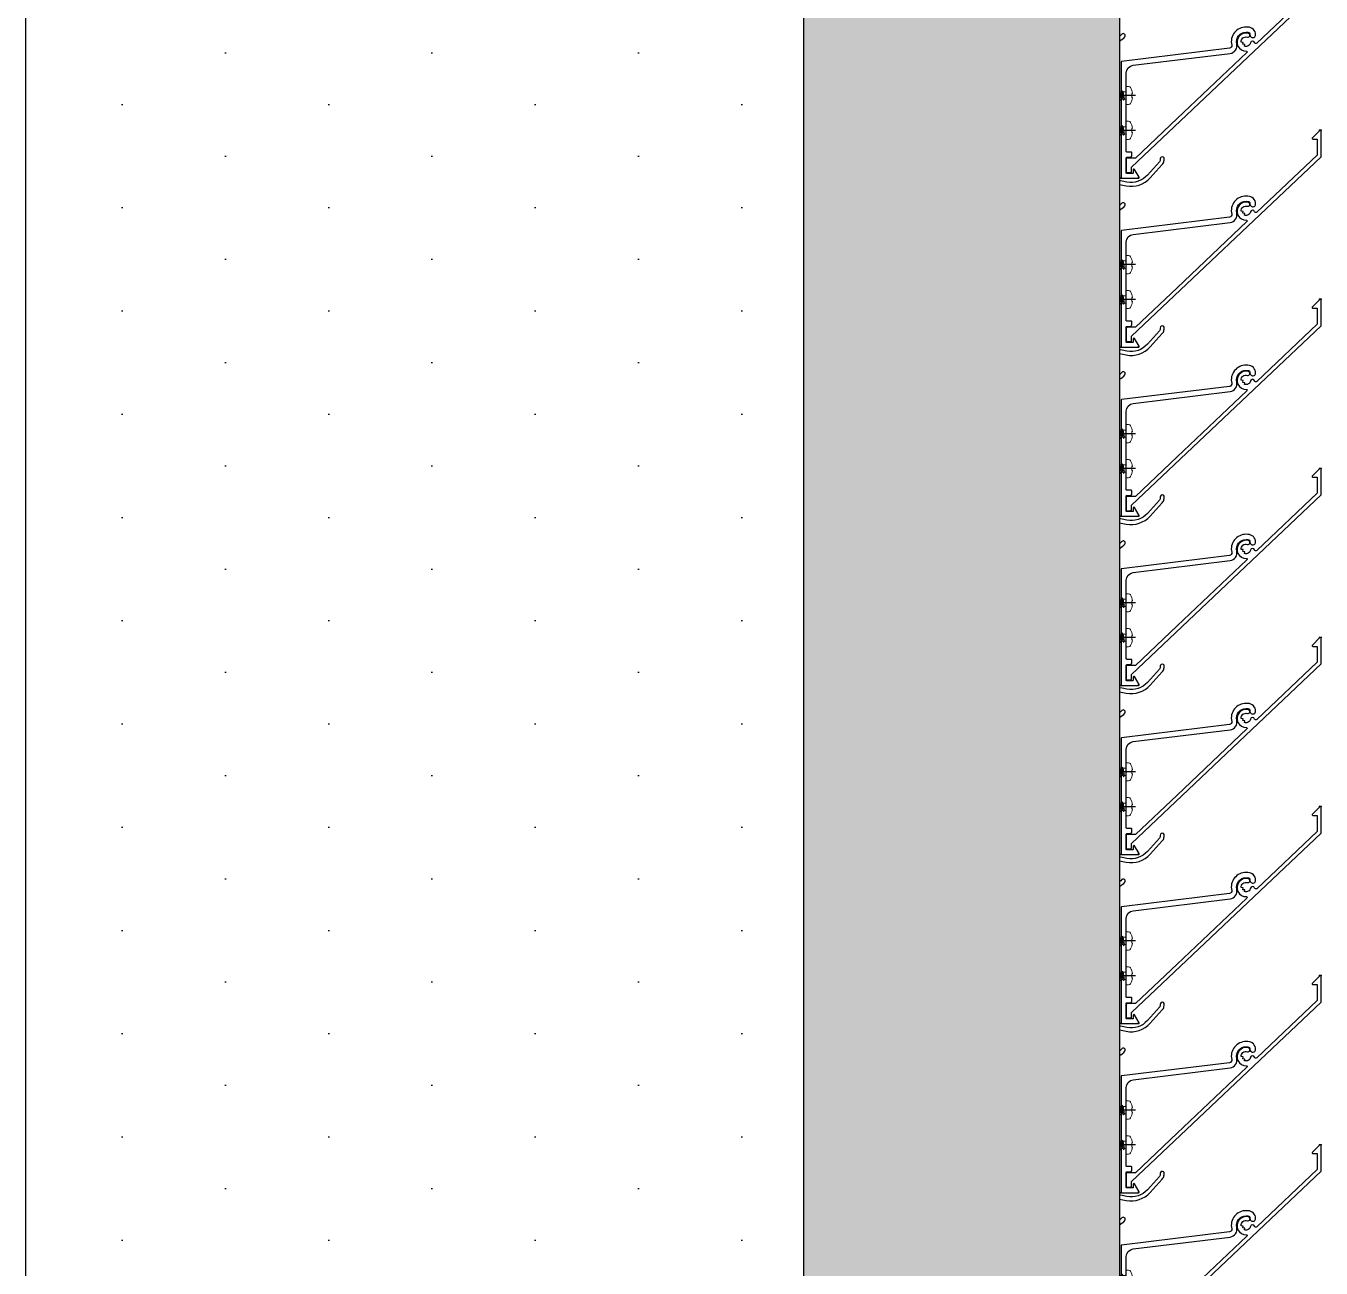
# Model space of a CAD drawing. Header units: millimetres. Extents: x 2519235 to 7246330, y 25937 to 201821.
# Drawn here: x 2752291.2 to 2752789, y 113058.9 to 113536.5 of the extents above; entities that cross this region are included whole.
import ezdxf

# ---------------------------------------------------------------- set-up
doc = ezdxf.new("R2010")
doc.units = ezdxf.units.MM
doc.set_wipeout_variables(frame=1)
for name, pattern in [('CENTER', [50.8, 31.75, -6.35, 6.35, -6.35]), ('DXK_LINE_DOT2', [3.9198, 1.9599, -1.9599]), ('HIDDEN', [0.375, 0.25, -0.125]), ('HIDDEN2', [4.7625, 3.175, -1.5875])]:
    doc.linetypes.add(name, pattern=pattern)
for name, color, linetype in [('000 - STRUCTURE_STEEL_ACCESORIES_MAIN_COLOR_2', 7, 'Continuous'), ('000 - STRUCTURE_STEEL_ACCESORIES_WIPEOUT_', 7, 'Continuous'), ('010 - ASPG_ACCESSORIES_HATCH_', 7, 'Continuous'), ('010 - ASPG_ACCESSORIES_MAIN_COLOR_1', 7, 'Continuous'), ('010 - ASPG_ACCESSORIES_SUB_COLOR_1', 7, 'Continuous'), ('010 - ASPG_ACCESSORIES_SUB_COLOR_2', 7, 'Continuous'), ('010 - ASPG_ACCESSORIES_SYMBOL_', 7, 'Continuous'), ('010 - ASPG_ACCESSORIES_WIPEOUT_', 7, 'Continuous'), ('010 - ASPG_EXTR_DEF_SUB', 7, 'Continuous'), ('010 - ASPG_EXTR_MAIN_COLOR_2', 7, 'Continuous'), ('010 - ASPG_FASTERN_DEF_SUB', 7, 'Continuous'), ('010 - ASPG_FASTERN_MAIN_COLOR_1', 7, 'Continuous'), ('010 - ASPG_FASTERN_SUB_COLOR_2', 7, 'Continuous'), ('010 - ASPG_FASTERN_SUB_COLOR_3', 7, 'Continuous'), ('010 - ASPG_FLASHING_HATCH_', 7, 'Continuous'), ('010 - ASPG_FLASHING_MAIN_COLOR_2', 7, 'Continuous'), ('010 - ASPG_FLASHING_MAIN_COLOR_4', 7, 'Continuous'), ('010 - ASPG_FLASHING_WIPEOUT_', 7, 'Continuous'), ('010 - ASPG_FRAMING_MAIN_COLOR_2', 7, 'Continuous'), ('010 - ASPG_FRAMING_SUB_COLOR_2', 7, 'Continuous'), ('010 - ASPG_FRAMING_WIPEOUT_', 7, 'Continuous'), ('_BOLT-M10', 7, 'Continuous'), ('_C-SC', 7, 'Continuous'), ('_Hatch', 7, 'Continuous'), ('_LOUVER-SB', 7, 'Continuous'), ('BOLT & SCREW', 7, 'Continuous'), ('Center Line', 7, 'CENTER'), ('Xref-PLAN-106.940$0$_Beam', 7, 'Continuous')]:
    doc.layers.add(name, color=color, linetype=linetype)
doc.layers.add('12-GRID', color=7, linetype='CENTER', lineweight=13)
doc.layers.add('SCREW', color=7, linetype='Continuous', lineweight=5)
pattern_1 = [(45, (68845973.911, -106253.634), (-4.0411152545, 4.0411152545), []), (45, (68845976.6053, -106253.634), (-4.0411152545, 4.0411152545), [])]

# ---------------------------------------------------------------- blocks, each defined once
blk = doc.blocks.new('*U368')
at = {"color": 7}
for p, q in [((250, -25), (-5050, -25)), ((250, -25), (250, -144.93)), ((-5050, -30.08), (250, -30.08)), ((-5050, -35.39), (250, -35.39)), ((-5050, -134.54), (250, -134.54)), ((-5050, -139.62), (250, -139.62)), ((-5050, -144.93), (250, -144.93))]:
    blk.add_line(p, q, dxfattribs=at)
at = {"layer": 'Defpoints', "color": 7}
for p, q in [((6.35, -6.35), (-6.35, 6.35)), ((-6.35, -6.35), (6.35, 6.35)), ((0, 0), (0, -144.93))]:
    blk.add_line(p, q, dxfattribs=at)
blk = doc.blocks.new('_PP-LOUVER')
at = {"layer": '_Hatch'}
h = blk.add_hatch(dxfattribs=at)
h.set_pattern_fill('STEEL', scale=1.5)
h.set_pattern_definition([(45, (-1941.0177, -2436.031), (-3.367596, 3.367596), []), (45, (-1941.0177, -2433.6497), (-3.367596, 3.367596), [])])
h.paths.add_polyline_path([(3, 67), (3, 3, 0.414214), (13, -7), (50, -7), (50, -15), (-50, -15), (-50, -7), (-13, -7, 0.414214), (-3, 3), (-3, 67, 0.414214), (-13, 77), (-50, 77), (-50, 85), (50, 85), (50, 77), (13, 77, 0.414214)])
at = {"color": 7, "linetype": 'Continuous'}
for p, q in [((70, 135), (-70, 135)), ((-70, 135), (-70, -25)), ((70, 135), (70, -25))]:
    blk.add_line(p, q, dxfattribs=at)
at = {"color": 7, "linetype": 'DXK_LINE_DOT2'}
for p, q in [((-70, 135), (-70, -25)), ((70, 135), (-70, 135)), ((70, -25), (70, 135))]:
    blk.add_line(p, q, dxfattribs=at)
at = {"color": 7, "linetype": 'HIDDEN2'}
for p, q in [((-70, -25), (-70, -65)), ((70, -65), (70, -25)), ((-70, -30.08), (-70, -65)), ((70, -30.08), (70, -65)), ((-70, -65), (70, -65)), ((-70, -65), (70, -65))]:
    blk.add_line(p, q, dxfattribs=at)
at = {"color": 7}
blk.add_lwpolyline([(-50, 85), (50, 85), (50, 77), (13, 77, 0.414214), (3, 67), (3, 3, 0.414214), (13, -7), (50, -7), (50, -15), (-50, -15), (-50, -7), (-13, -7, 0.414214), (-3, 3), (-3, 67, 0.414214), (-13, 77), (-50, 77)], format="xyb", close=True, dxfattribs=at)
for points in [[(63, 60), (3, 60), (3, 10), (63, 10)], [(63, 60), (8, 60), (8, 10), (63, 10)]]:
    blk.add_lwpolyline(points, close=True, dxfattribs=at)
at = {"layer": '_BOLT-M10', "color": 7}
for p, q in [((0, 128.05), (0, 101.95)), ((-11.69, 115), (11.69, 115)), ((3, 42), (-3, 42)), ((8, 42), (3, 42)), ((16, 35), (-10, 35)), ((3, 28), (-3, 28)), ((8, 28), (3, 28))]:
    blk.add_line(p, q, dxfattribs=at)
blk.add_lwpolyline([(-8, 110.38), (0, 105.76), (8, 110.38), (8, 119.62), (0, 124.24), (-8, 119.62)], close=True, dxfattribs=at)
for radius in [10, 6.93]:
    blk.add_circle((0, 115), radius, dxfattribs=at)
at = {"layer": 'Defpoints', "color": 7}
for p, q in [((6.35, -6.35), (-6.35, 6.35)), ((-6.35, -6.35), (6.35, 6.35))]:
    blk.add_line(p, q, dxfattribs=at)
at = {"layer": 'Defpoints', "color": 7, "linetype": 'HIDDEN2'}
for p, q in [((0, -58.05), (0, -31.95)), ((-11.69, -45), (11.69, -45))]:
    blk.add_line(p, q, dxfattribs=at)
blk.add_lwpolyline([(-8, -40.38), (0, -35.76), (8, -40.38), (8, -49.62), (0, -54.24), (-8, -49.62)], close=True, dxfattribs=at)
for radius in [10, 6.93]:
    blk.add_circle((0, -45), radius, dxfattribs=at)
blk = doc.blocks.new('Xref-PLAN-106.940')
at = {"layer": 'Xref-PLAN-106.940$0$_Beam', "color": 7}
for p, q in [((153369.18, 22958.4), (153369.18, 16058.4)), ((153669.18, 22958.4), (153669.18, 16058.4))]:
    blk.add_line(p, q, dxfattribs=at)
blk = doc.blocks.new('A$C6d15e31b')
at = {"color": 7}
blk.add_blockref('Xref-PLAN-106.940', (-135619.34, -23258.4), dxfattribs=at)
at = {"layer": '_C-SC', "color": 7, "xscale": -1.000000000000002, "rotation": 90}
blk.add_blockref('_PP-LOUVER', (17899.84, -5400), dxfattribs=at)
at = {"layer": '_LOUVER-SB', "color": 7, "xscale": -1.000000000000002, "rotation": 90}
blk.add_blockref('*U368', (17899.84, -5400), dxfattribs=at)
blk = doc.blocks.new('PZG35-9D5')
at = {"layer": 'Center Line', "color": 7}
blk.add_line((0, 3.73), (0, -10.53), dxfattribs=at)
at = {"layer": 'SCREW', "color": 7}
for p, q in [((-1.4, 0), (-1.4, -1.09)), ((1.4, 0), (1.4, -0.59)), ((-1.85, -1.4), (1.85, -0.9)), ((-1.85, -1.4), (-1.4, -1.09)), ((-1.85, -1.4), (-1.4, -1.71)), ((-1.85, -2.7), (1.85, -2.2)), ((-1.85, -2.7), (-1.4, -2.39)), ((-1.85, -2.7), (-1.4, -3.01)), ((-1.85, -4), (-1.4, -3.69)), ((-1.85, -4), (-0.99, -3.88)), ((-1.85, -4), (-1.4, -4.31)), ((-1.4, -1.09), (1.4, -0.59)), ((-1.4, -1.71), (1.4, -1.21)), ((-1.4, -1.71), (-1.4, -2.39)), ((-1.4, -2.39), (1.4, -1.89)), ((-1.4, -3.01), (1.4, -2.51)), ((-1.4, -3.01), (-1.4, -3.69)), ((-1.4, -3.69), (-0.84, -3.59)), ((-1.4, -4.31), (-1.18, -4.27)), ((-1.4, -4.31), (-1.4, -8.1)), ((0.56, -3.34), (1.4, -3.19)), ((0.71, -3.65), (1.85, -3.5)), ((0.71, -3.93), (1.4, -3.81)), ((0.71, -4.61), (1.4, -4.49)), ((0.71, -4.95), (1.85, -4.8)), ((1.85, -0.9), (1.4, -0.59)), ((1.85, -0.9), (1.4, -1.21)), ((1.4, -1.21), (1.4, -1.89)), ((1.85, -2.2), (1.4, -1.89)), ((1.85, -2.2), (1.4, -2.51)), ((1.4, -2.51), (1.4, -3.19)), ((1.85, -3.5), (1.4, -3.19)), ((1.85, -3.5), (1.4, -3.81)), ((1.4, -3.81), (1.4, -4.49)), ((1.85, -4.8), (1.4, -4.49)), ((1.85, -4.8), (1.4, -5.11)), ((0, -9.5), (-1.4, -8.1)), ((0, -9.5), (1.4, -8.1)), ((0.71, -5.23), (1.4, -5.11)), ((1.4, -5.11), (1.4, -8.1))]:
    blk.add_line(p, q, dxfattribs=at)
blk.add_lwpolyline([(0, -9.5), (0.71, -5.23), (0.71, -3.6, 0.417657), (0.41, -3.3, 0.108102), (-0.84, -3.59), (-1.4, -4.7)], format="xyb", dxfattribs=at)
blk = doc.blocks.new('*U2951')
at = {"layer": 'SCREW', "color": 7}
blk.add_lwpolyline([(3.03, 1.78, 0.09906), (0.8, 2.55), (0.8, 2.27), (-0.8, 2.27), (-0.8, 2.55, 0.09906), (-3.03, 1.78, 0.266588), (-3.5, 0.96), (-3.5, 0.2, 0.414214), (-3.3, 0), (3.3, 0, 0.414214), (3.5, 0.2), (3.5, 0.96, 0.266588)], format="xyb", close=True, dxfattribs=at)
blk.add_blockref('PZG35-9D5', (0, 0), dxfattribs=at)
blk = doc.blocks.new('*U2950')
at = {"color": 7}
blk.add_point((0, 0), dxfattribs=at)
at = {"layer": '010 - ASPG_ACCESSORIES_MAIN_COLOR_1', "color": 7}
blk.add_lwpolyline([(-39.7, -0.6, 0.414214), (-40, -0.9), (-40, -7.37, 0.57735), (-39.65, -7.57), (-36.64, -5.83, 0.767327), (-36.79, -5.3), (-37.9, -5.3, -0.414214), (-38.2, -5), (-38.2, -2.8, -0.414214), (-38, -2.6), (-32.18, -2.6, -0.388879), (-31.98, -2.78), (-31.85, -4.34, 0.388879), (-31.35, -4.8), (-30.3, -4.8, 0.414214), (-30, -4.5), (-30, -2.9, -0.414214), (-29.7, -2.6), (0.41, -2.6, -0.378969), (3.39, -5.24), (7.95, -42.52, 0.446593), (11.62, -45.08, -0.489802), (16.08, -48.68), (16.06, -49.36, -0.18248), (15.8, -50.02, -0.267949), (15.33, -50.17, 1.122115), (15.1, -52.34, 0.405004), (18.06, -49.4), (18.08, -48.72, 0.489805), (11.16, -43.13, -0.446597), (9.94, -42.28), (4.87, -0.85, 0.364176), (4.57, -0.6)], format="xyb", close=True, dxfattribs=at)
at = {"layer": '010 - ASPG_EXTR_DEF_SUB', "color": 7}
for p in [(-40, -0.5), (43.44, -76.9), (43.44, -77.5)]:
    blk.add_point(p, dxfattribs=at)
at = {"layer": '010 - ASPG_EXTR_MAIN_COLOR_2', "color": 7}
blk.add_lwpolyline([(11.37, -48.15), (11.47, -47.44), (12.18, -47.56), (12.29, -46.79, -0.535538), (14.19, -49.17, 0.991572), (15.66, -49.58, 1.157025), (8.79, -48.77, -0.688558), (8.27, -48.99), (-17.14, -22.17), (-32.34, -6.13), (-32.34, -2.9, 0.414312), (-32.64, -2.6), (-37.54, -2.6, 0.414116), (-37.84, -2.9), (-37.84, -4.3, 0.414214), (-37.54, -4.6), (-35.99, -4.6, -0.205895), (-35.77, -4.69), (33.23, -77.5), (43.14, -77.5, 0.668179), (43.36, -76.99), (40.52, -74.15, 0.668179), (40.01, -74.36), (40.01, -76), (33.87, -76), (11.86, -52.78, -0.558354), (12.08, -51.95, 0.766275), (12.04, -50.39, -0.438583), (10.71, -48.05)], format="xyb", close=True, dxfattribs=at)
at = {"layer": 'SCREW', "color": 7, "rotation": 180}
for p in [(-21.65, -2.5), (-8.24, -2.5)]:
    blk.add_blockref('*U2951', p, dxfattribs=at)
blk = doc.blocks.new('*U2126')
at = {"color": 7}
blk.add_wipeout([(1390, 4), (60, 4), (60, 69.3), (1390, 69.3)], dxfattribs=at).dxf.layer = '010 - ASPG_FRAMING_WIPEOUT_'
at = {"layer": '010 - ASPG_FRAMING_MAIN_COLOR_2', "color": 7}
blk.add_lwpolyline([(1360, 69.3), (90, 69.3), (90, 6), (1360, 6)], close=True, dxfattribs=at)
at = {"layer": '010 - ASPG_FRAMING_SUB_COLOR_2', "color": 7}
for points in [[(1390, 4), (60, 4), (60, 69.3), (1390, 69.3)], [(60, 2), (60, 4), (1390, 4), (1390, 2)]]:
    blk.add_lwpolyline(points, close=True, dxfattribs=at)
at = {"color": 7, "rotation": 180}
for p in [(570, 69.3), (635, 69.3), (700, 69.3), (765, 69.3), (830, 69.3), (895, 69.3), (960, 69.3), (1025, 69.3)]:
    blk.add_blockref('*U2950', p, dxfattribs=at)
blk = doc.blocks.new('*U2952')
at = {"layer": '12-GRID', "color": 7, "linetype": 'CENTER'}
for p, q in [((0, -6.2), (0, 2.2)), ((-4.2, -2), (4.2, -2))]:
    blk.add_line(p, q, dxfattribs=at)
at = {"layer": 'BOLT & SCREW', "color": 7}
for p, q in [((-0.55, -1.77), (-1.77, -1.56)), ((-0.55, -2.23), (-1.77, -2.44)), ((-0.46, -1.77), (-0.88, -1.56)), ((-0.46, -2.23), (-0.88, -2.44)), ((-0.23, -1.45), (-0.44, -0.23)), ((-0.23, -1.54), (-0.44, -1.12)), ((-0.23, -2.46), (-0.44, -2.88)), ((-0.23, -2.55), (-0.44, -3.77)), ((0.23, -1.45), (0.44, -0.23)), ((0.23, -1.54), (0.44, -1.12)), ((0.44, -2.88), (0.23, -2.46)), ((0.23, -2.55), (0.44, -3.77)), ((0.46, -1.77), (0.88, -1.56)), ((0.46, -2.23), (0.88, -2.44)), ((0.55, -1.77), (1.77, -1.56)), ((0.55, -2.23), (1.77, -2.44))]:
    blk.add_line(p, q, dxfattribs=at)
for points in [[(-1.77, -1.56), (-0.88, -1.56, 0.414214), (-0.44, -1.12), (-0.44, -0.23), (0.44, -0.23), (0.44, -1.12, 0.414214), (0.88, -1.56), (1.77, -1.56), (1.77, -2.44), (0.88, -2.44, 0.414214), (0.44, -2.88), (0.44, -3.77), (-0.44, -3.77), (-0.44, -2.88, 0.414214), (-0.88, -2.44), (-1.77, -2.44)], [(0.23, -2.46, -0.414214), (0.46, -2.23), (0.55, -2.23), (0.55, -1.77), (0.46, -1.77, -0.414214), (0.23, -1.54), (0.23, -1.45), (-0.23, -1.45), (-0.23, -1.54, -0.414214), (-0.46, -1.77), (-0.55, -1.77), (-0.55, -2.23), (-0.46, -2.23, -0.414214), (-0.23, -2.46), (-0.23, -2.55), (0.23, -2.55)]]:
    blk.add_lwpolyline(points, format="xyb", close=True, dxfattribs=at)
blk.add_circle((0, -2), 3.5, dxfattribs=at)
blk = doc.blocks.new('*U1102')
at = {"layer": '010 - ASPG_EXTR_DEF_SUB', "color": 7}
for p in [(325, 0), (390, 0), (455, 0), (520, 0), (585, 0), (650, 0), (715, 0)]:
    blk.add_point(p, dxfattribs=at)
at = {"layer": '010 - ASPG_EXTR_MAIN_COLOR_2', "color": 7}
for points in [[(292.47, 68.57), (300.86, 68.57, -0.607385), (301.35, 67.62, -0.045829), (282.78, 45.76, -0.560492)], [(270.56, 33.07, 0.077048), (303.74, 68.44, -0.247674), (303.99, 68.57), (305.98, 68.57, -0.044131), (306.47, 68.5, -0.125846), (308.96, 67.21, -0.098851), (309.82, 66.03, -0.205828), (309.79, 61.2, -0.115116), (306.37, 57.18, 0.822373), (307.46, 56.1, 0.109185), (311.15, 60.56, 0.208323), (311.19, 66.64, 0.100528), (309.97, 68.32, 0.145116), (306.29, 70.07), (290.76, 70.07, 0.433659)], [(783.56, 29.38, 0.030674), (768.46, 15.06, 0.4171), (769.11, 5.27, 0.935553), (770.1, 6.41, -0.43441), (769.8, 14.29, -0.014998), (776.92, 21.45, -0.738349)]]:
    blk.add_lwpolyline(points, format="xyb", dxfattribs=at)
for points in [[(355.76, 70.07, 0.433659), (355.46, 69.75), (355.84, 63.96, 0.082069), (355.86, 63.87, 0.720654), (357.33, 63.97, 0.079224), (357.34, 64.07), (357.07, 68.14, -0.433659), (357.47, 68.57), (365.86, 68.57, -0.607385), (366.35, 67.62, -0.045829), (347.78, 45.76, -0.560492), (347.29, 45.89, 0.31786), (344.21, 48.24, 0.953288), (344.08, 46.72, -2.423004), (342.26, 44.89, 0.952315), (340.74, 44.76, 0.300821), (342.89, 41.76, -0.560492), (342.98, 41.25, -0.019425), (333.62, 33.46, -0.552501), (333.15, 33.64, 0.344461), (329.99, 36.3, 0.952015), (329.86, 34.78, -2.423186), (328.04, 32.95, 0.952015), (326.52, 32.82, 0.2854), (328.49, 29.89, -0.553378), (328.56, 29.38, 0.030674), (313.46, 15.06, 0.4171), (314.11, 5.27, 0.935553), (315.1, 6.41, -0.43441), (314.8, 14.29, -0.014998), (321.92, 21.45, -0.738349), (324.92, 19.76, 0.004917), (321.81, 4.8, 0.263611), (324.88, -4.46), (330, -9.08, 0.125884), (331.27, -9.75, 0.044275), (332.09, -9.87, 1.107655), (332.13, -8.33, -0.215596), (331.02, -7.99), (325.89, -3.35, -0.263611), (323.28, 4.51, -0.004855), (326.34, 19.26, 0.23396), (325.82, 21.95, -0.24081), (325.71, 24.9, -0.104157), (325.78, 25), (327.99, 26.93, -0.229021), (330.7, 26.89, -0.381721), (335.27, 9.07, 0.977382), (336.62, 8.41, 0.361105), (332.41, 27.5, -0.496126), (332.44, 30.69, 0.003188), (334.06, 31.9, -0.002827), (335.56, 33.07, 0.077048), (368.74, 68.44, -0.247674), (368.99, 68.57), (370.98, 68.57, -0.044131), (371.47, 68.5, -0.125846), (373.96, 67.21, -0.098851), (374.82, 66.03, -0.205828), (374.79, 61.2, -0.115116), (371.37, 57.18, 0.822373), (372.46, 56.1, 0.109185), (376.15, 60.56, 0.208323), (376.19, 66.64, 0.100528), (374.97, 68.32, 0.145116), (371.29, 70.07)], [(420.76, 70.07, 0.433659), (420.46, 69.75), (420.84, 63.96, 0.082069), (420.86, 63.87, 0.720654), (422.33, 63.97, 0.079224), (422.34, 64.07), (422.07, 68.14, -0.433659), (422.47, 68.57), (430.86, 68.57, -0.607385), (431.35, 67.62, -0.045829), (412.78, 45.76, -0.560492), (412.29, 45.89, 0.31786), (409.21, 48.24, 0.953288), (409.08, 46.72, -2.423004), (407.26, 44.89, 0.952315), (405.74, 44.76, 0.300821), (407.89, 41.76, -0.560492), (407.98, 41.25, -0.019425), (398.62, 33.46, -0.552501), (398.15, 33.64, 0.344461), (394.99, 36.3, 0.952015), (394.86, 34.78, -2.423186), (393.04, 32.95, 0.952015), (391.52, 32.82, 0.2854), (393.49, 29.89, -0.553378), (393.56, 29.38, 0.030674), (378.46, 15.06, 0.4171), (379.11, 5.27, 0.935553), (380.1, 6.41, -0.43441), (379.8, 14.29, -0.014998), (386.92, 21.45, -0.738349), (389.92, 19.76, 0.004917), (386.81, 4.8, 0.263611), (389.88, -4.46), (395, -9.08, 0.125884), (396.27, -9.75, 0.044275), (397.09, -9.87, 1.107655), (397.13, -8.33, -0.215596), (396.02, -7.99), (390.89, -3.35, -0.263611), (388.28, 4.51, -0.004855), (391.34, 19.26, 0.23396), (390.82, 21.95, -0.24081), (390.71, 24.9, -0.104157), (390.78, 25), (392.99, 26.93, -0.229021), (395.7, 26.89, -0.381721), (400.27, 9.07, 0.977382), (401.62, 8.41, 0.361105), (397.41, 27.5, -0.496126), (397.44, 30.69, 0.003188), (399.06, 31.9, -0.002827), (400.56, 33.07, 0.077048), (433.74, 68.44, -0.247674), (433.99, 68.57), (435.98, 68.57, -0.044131), (436.47, 68.5, -0.125846), (438.96, 67.21, -0.098851), (439.82, 66.03, -0.205828), (439.79, 61.2, -0.115116), (436.37, 57.18, 0.822373), (437.46, 56.1, 0.109185), (441.15, 60.56, 0.208323), (441.19, 66.64, 0.100528), (439.97, 68.32, 0.145116), (436.29, 70.07)], [(485.76, 70.07, 0.433659), (485.46, 69.75), (485.84, 63.96, 0.082069), (485.86, 63.87, 0.720654), (487.33, 63.97, 0.079224), (487.34, 64.07), (487.07, 68.14, -0.433659), (487.47, 68.57), (495.86, 68.57, -0.607385), (496.35, 67.62, -0.045829), (477.78, 45.76, -0.560492), (477.29, 45.89, 0.31786), (474.21, 48.24, 0.953288), (474.08, 46.72, -2.423004), (472.26, 44.89, 0.952315), (470.74, 44.76, 0.300821), (472.89, 41.76, -0.560492), (472.98, 41.25, -0.019425), (463.62, 33.46, -0.552501), (463.15, 33.64, 0.344461), (459.99, 36.3, 0.952015), (459.86, 34.78, -2.423186), (458.04, 32.95, 0.952015), (456.52, 32.82, 0.2854), (458.49, 29.89, -0.553378), (458.56, 29.38, 0.030674), (443.46, 15.06, 0.4171), (444.11, 5.27, 0.935553), (445.1, 6.41, -0.43441), (444.8, 14.29, -0.014998), (451.92, 21.45, -0.738349), (454.92, 19.76, 0.004917), (451.81, 4.8, 0.263611), (454.88, -4.46), (460, -9.08, 0.125884), (461.27, -9.75, 0.044275), (462.09, -9.87, 1.107655), (462.13, -8.33, -0.215596), (461.02, -7.99), (455.89, -3.35, -0.263611), (453.28, 4.51, -0.004855), (456.34, 19.26, 0.23396), (455.82, 21.95, -0.24081), (455.71, 24.9, -0.104157), (455.78, 25), (457.99, 26.93, -0.229021), (460.7, 26.89, -0.381721), (465.27, 9.07, 0.977382), (466.62, 8.41, 0.361105), (462.41, 27.5, -0.496126), (462.44, 30.69, 0.003188), (464.06, 31.9, -0.002827), (465.56, 33.07, 0.077048), (498.74, 68.44, -0.247674), (498.99, 68.57), (500.98, 68.57, -0.044131), (501.47, 68.5, -0.125846), (503.96, 67.21, -0.098851), (504.82, 66.03, -0.205828), (504.79, 61.2, -0.115116), (501.37, 57.18, 0.822373), (502.46, 56.1, 0.109185), (506.15, 60.56, 0.208323), (506.19, 66.64, 0.100528), (504.97, 68.32, 0.145116), (501.29, 70.07)], [(550.76, 70.07, 0.433659), (550.46, 69.75), (550.84, 63.96, 0.082069), (550.86, 63.87, 0.720654), (552.33, 63.97, 0.079224), (552.34, 64.07), (552.07, 68.14, -0.433659), (552.47, 68.57), (560.86, 68.57, -0.607385), (561.35, 67.62, -0.045829), (542.78, 45.76, -0.560492), (542.29, 45.89, 0.31786), (539.21, 48.24, 0.953288), (539.08, 46.72, -2.423004), (537.26, 44.89, 0.952315), (535.74, 44.76, 0.300821), (537.89, 41.76, -0.560492), (537.98, 41.25, -0.019425), (528.62, 33.46, -0.552501), (528.15, 33.64, 0.344461), (524.99, 36.3, 0.952015), (524.86, 34.78, -2.423186), (523.04, 32.95, 0.952015), (521.52, 32.82, 0.2854), (523.49, 29.89, -0.553378), (523.56, 29.38, 0.030674), (508.46, 15.06, 0.4171), (509.11, 5.27, 0.935553), (510.1, 6.41, -0.43441), (509.8, 14.29, -0.014998), (516.92, 21.45, -0.738349), (519.92, 19.76, 0.004917), (516.81, 4.8, 0.263611), (519.88, -4.46), (525, -9.08, 0.125884), (526.27, -9.75, 0.044275), (527.09, -9.87, 1.107655), (527.13, -8.33, -0.215596), (526.02, -7.99), (520.89, -3.35, -0.263611), (518.28, 4.51, -0.004855), (521.34, 19.26, 0.23396), (520.82, 21.95, -0.24081), (520.71, 24.9, -0.104157), (520.78, 25), (522.99, 26.93, -0.229021), (525.7, 26.89, -0.381721), (530.27, 9.07, 0.977382), (531.62, 8.41, 0.361105), (527.41, 27.5, -0.496126), (527.44, 30.69, 0.003188), (529.06, 31.9, -0.002827), (530.56, 33.07, 0.077048), (563.74, 68.44, -0.247674), (563.99, 68.57), (565.98, 68.57, -0.044131), (566.47, 68.5, -0.125846), (568.96, 67.21, -0.098851), (569.82, 66.03, -0.205828), (569.79, 61.2, -0.115116), (566.37, 57.18, 0.822373), (567.46, 56.1, 0.109185), (571.15, 60.56, 0.208323), (571.19, 66.64, 0.100528), (569.97, 68.32, 0.145116), (566.29, 70.07)], [(615.76, 70.07, 0.433659), (615.46, 69.75), (615.84, 63.96, 0.082069), (615.86, 63.87, 0.720654), (617.33, 63.97, 0.079224), (617.34, 64.07), (617.07, 68.14, -0.433659), (617.47, 68.57), (625.86, 68.57, -0.607385), (626.35, 67.62, -0.045829), (607.78, 45.76, -0.560492), (607.29, 45.89, 0.31786), (604.21, 48.24, 0.953288), (604.08, 46.72, -2.423004), (602.26, 44.89, 0.952315), (600.74, 44.76, 0.300821), (602.89, 41.76, -0.560492), (602.98, 41.25, -0.019425), (593.62, 33.46, -0.552501), (593.15, 33.64, 0.344461), (589.99, 36.3, 0.952015), (589.86, 34.78, -2.423186), (588.04, 32.95, 0.952015), (586.52, 32.82, 0.2854), (588.49, 29.89, -0.553378), (588.56, 29.38, 0.030674), (573.46, 15.06, 0.4171), (574.11, 5.27, 0.935553), (575.1, 6.41, -0.43441), (574.8, 14.29, -0.014998), (581.92, 21.45, -0.738349), (584.92, 19.76, 0.004917), (581.81, 4.8, 0.263611), (584.88, -4.46), (590, -9.08, 0.125884), (591.27, -9.75, 0.044275), (592.09, -9.87, 1.107655), (592.13, -8.33, -0.215596), (591.02, -7.99), (585.89, -3.35, -0.263611), (583.28, 4.51, -0.004855), (586.34, 19.26, 0.23396), (585.82, 21.95, -0.24081), (585.71, 24.9, -0.104157), (585.78, 25), (587.99, 26.93, -0.229021), (590.7, 26.89, -0.381721), (595.27, 9.07, 0.977382), (596.62, 8.41, 0.361105), (592.41, 27.5, -0.496126), (592.44, 30.69, 0.003188), (594.06, 31.9, -0.002827), (595.56, 33.07, 0.077048), (628.74, 68.44, -0.247674), (628.99, 68.57), (630.98, 68.57, -0.044131), (631.47, 68.5, -0.125846), (633.96, 67.21, -0.098851), (634.82, 66.03, -0.205828), (634.79, 61.2, -0.115116), (631.37, 57.18, 0.822373), (632.46, 56.1, 0.109185), (636.15, 60.56, 0.208323), (636.19, 66.64, 0.100528), (634.97, 68.32, 0.145116), (631.29, 70.07)], [(680.76, 70.07, 0.433659), (680.46, 69.75), (680.84, 63.96, 0.082069), (680.86, 63.87, 0.720654), (682.33, 63.97, 0.079224), (682.34, 64.07), (682.07, 68.14, -0.433659), (682.47, 68.57), (690.86, 68.57, -0.607385), (691.35, 67.62, -0.045829), (672.78, 45.76, -0.560492), (672.29, 45.89, 0.31786), (669.21, 48.24, 0.953288), (669.08, 46.72, -2.423004), (667.26, 44.89, 0.952315), (665.74, 44.76, 0.300821), (667.89, 41.76, -0.560492), (667.98, 41.25, -0.019425), (658.62, 33.46, -0.552501), (658.15, 33.64, 0.344461), (654.99, 36.3, 0.952015), (654.86, 34.78, -2.423186), (653.04, 32.95, 0.952015), (651.52, 32.82, 0.2854), (653.49, 29.89, -0.553378), (653.56, 29.38, 0.030674), (638.46, 15.06, 0.4171), (639.11, 5.27, 0.935553), (640.1, 6.41, -0.43441), (639.8, 14.29, -0.014998), (646.92, 21.45, -0.738349), (649.92, 19.76, 0.004917), (646.81, 4.8, 0.263611), (649.88, -4.46), (655, -9.08, 0.125884), (656.27, -9.75, 0.044275), (657.09, -9.87, 1.107655), (657.13, -8.33, -0.215596), (656.02, -7.99), (650.89, -3.35, -0.263611), (648.28, 4.51, -0.004855), (651.34, 19.26, 0.23396), (650.82, 21.95, -0.24081), (650.71, 24.9, -0.104157), (650.78, 25), (652.99, 26.93, -0.229021), (655.7, 26.89, -0.381721), (660.27, 9.07, 0.977382), (661.62, 8.41, 0.361105), (657.41, 27.5, -0.496126), (657.44, 30.69, 0.003188), (659.06, 31.9, -0.002827), (660.56, 33.07, 0.077048), (693.74, 68.44, -0.247674), (693.99, 68.57), (695.98, 68.57, -0.044131), (696.47, 68.5, -0.125846), (698.96, 67.21, -0.098851), (699.82, 66.03, -0.205828), (699.79, 61.2, -0.115116), (696.37, 57.18, 0.822373), (697.46, 56.1, 0.109185), (701.15, 60.56, 0.208323), (701.19, 66.64, 0.100528), (699.97, 68.32, 0.145116), (696.29, 70.07)], [(745.76, 70.07, 0.433659), (745.46, 69.75), (745.84, 63.96, 0.082069), (745.86, 63.87, 0.720654), (747.33, 63.97, 0.079224), (747.34, 64.07), (747.07, 68.14, -0.433659), (747.47, 68.57), (755.86, 68.57, -0.607385), (756.35, 67.62, -0.045829), (737.78, 45.76, -0.560492), (737.29, 45.89, 0.31786), (734.21, 48.24, 0.953288), (734.08, 46.72, -2.423004), (732.26, 44.89, 0.952315), (730.74, 44.76, 0.300821), (732.89, 41.76, -0.560492), (732.98, 41.25, -0.019425), (723.62, 33.46, -0.552501), (723.15, 33.64, 0.344461), (719.99, 36.3, 0.952015), (719.86, 34.78, -2.423186), (718.04, 32.95, 0.952015), (716.52, 32.82, 0.2854), (718.49, 29.89, -0.553378), (718.56, 29.38, 0.030674), (703.46, 15.06, 0.4171), (704.11, 5.27, 0.935553), (705.1, 6.41, -0.43441), (704.8, 14.29, -0.014998), (711.92, 21.45, -0.738349), (714.92, 19.76, 0.004917), (711.81, 4.8, 0.263611), (714.88, -4.46), (720, -9.08, 0.125884), (721.27, -9.75, 0.044275), (722.09, -9.87, 1.107655), (722.13, -8.33, -0.215596), (721.02, -7.99), (715.89, -3.35, -0.263611), (713.28, 4.51, -0.004855), (716.34, 19.26, 0.23396), (715.82, 21.95, -0.24081), (715.71, 24.9, -0.104157), (715.78, 25), (717.99, 26.93, -0.229021), (720.7, 26.89, -0.381721), (725.27, 9.07, 0.977382), (726.62, 8.41, 0.361105), (722.41, 27.5, -0.496126), (722.44, 30.69, 0.003188), (724.06, 31.9, -0.002827), (725.56, 33.07, 0.077048), (758.74, 68.44, -0.247674), (758.99, 68.57), (760.98, 68.57, -0.044131), (761.47, 68.5, -0.125846), (763.96, 67.21, -0.098851), (764.82, 66.03, -0.205828), (764.79, 61.2, -0.115116), (761.37, 57.18, 0.822373), (762.46, 56.1, 0.109185), (766.15, 60.56, 0.208323), (766.19, 66.64, 0.100528), (764.97, 68.32, 0.145116), (761.29, 70.07)]]:
    blk.add_lwpolyline(points, format="xyb", close=True, dxfattribs=at)
at = {"color": 7, "rotation": 179.999999999989}
for p in [(344.09, 42.89), (409.09, 42.89), (474.09, 42.89), (539.09, 42.89), (604.09, 42.89), (669.09, 42.89), (734.09, 42.89), (329.87, 30.95), (394.87, 30.95), (459.87, 30.95), (524.87, 30.95), (589.87, 30.95), (654.87, 30.95), (719.87, 30.95)]:
    blk.add_blockref('*U2952', p, dxfattribs=at)
blk = doc.blocks.new('W-1-PP17-ENT1_REV02_20260416-153151_PP17_ENT1_ASPG_MAIN_UPPL')
at = {"color": 7, "rotation": 270}
blk.add_blockref('*U2126', (18098, -4625), dxfattribs=at)
at = {"color": 7, "rotation": 90}
blk.add_blockref('*U1102', (18174.67, -5949.77), dxfattribs=at)
blk = doc.blocks.new('*U3382')
at = {"layer": '010 - ASPG_ACCESSORIES_SUB_COLOR_2', "color": 7}
for p, q in [((-2.08, -1.55), (-2.08, 0)), ((2.08, -1.05), (2.08, 0)), ((-2.73, -1.9), (2.73, -1.4)), ((-2.73, -1.9), (-2.08, -1.55)), ((-2.73, -1.9), (-2.08, -2.25)), ((-2.73, -3.7), (2.73, -3.2)), ((-2.73, -3.7), (-2.08, -3.35)), ((-2.73, -3.7), (-2.08, -4.05)), ((-2.08, -1.55), (2.08, -1.05)), ((-2.08, -2.25), (2.08, -1.75)), ((-2.08, -3.35), (-2.08, -2.25)), ((-2.08, -3.35), (2.08, -2.85)), ((-2.08, -4.05), (2.08, -3.55)), ((-2.08, -5.15), (-2.08, -4.05)), ((-2.08, -5.15), (2.08, -4.65)), ((-2.08, -5.15), (2.08, -4.65)), ((2.73, -1.4), (2.08, -1.05)), ((2.73, -1.4), (2.08, -1.75)), ((2.08, -2.85), (2.08, -1.75)), ((2.73, -3.2), (2.08, -2.85)), ((2.73, -3.2), (2.08, -3.55)), ((2.08, -4.65), (2.08, -3.55)), ((2.73, -5), (2.08, -4.65)), ((2.73, -5), (2.08, -4.65)), ((-2.73, -5.5), (2.73, -5)), ((-2.73, -5.5), (2.73, -5)), ((-2.73, -5.5), (-2.08, -5.15)), ((-2.73, -5.5), (-2.08, -5.15)), ((-2.73, -5.5), (-2.08, -5.85)), ((-2.73, -5.5), (-2.08, -5.85)), ((-2.73, -7.3), (2.73, -6.8)), ((-2.73, -7.3), (-2.08, -6.95)), ((-2.73, -7.3), (-2.08, -7.65)), ((-2.73, -9.1), (-2.08, -8.75)), ((-2.73, -9.1), (-1.57, -8.98)), ((-2.73, -9.1), (-2.08, -9.45)), ((-2.08, -5.85), (2.08, -5.35)), ((-2.08, -5.85), (2.08, -5.35)), ((-2.08, -6.95), (-2.08, -5.85)), ((-2.08, -6.95), (-2.08, -5.85)), ((-2.08, -6.95), (2.08, -6.45)), ((-2.08, -7.65), (2.08, -7.15)), ((-2.08, -8.75), (-2.08, -7.65)), ((-2.08, -8.75), (-1.06, -8.61)), ((-2.08, -9.45), (-1.63, -9.39)), ((-2.08, -10.55), (-2.08, -9.45)), ((0.43, -8.44), (2.08, -8.25)), ((0.71, -8.78), (2.73, -8.6)), ((0.71, -9.1), (2.08, -8.95)), ((2.73, -5), (2.08, -5.35)), ((2.73, -5), (2.08, -5.35)), ((2.08, -6.45), (2.08, -5.35)), ((2.08, -6.45), (2.08, -5.35)), ((2.73, -6.8), (2.08, -6.45)), ((2.73, -6.8), (2.08, -7.15)), ((2.08, -8.25), (2.08, -7.15)), ((2.73, -8.6), (2.08, -8.25)), ((2.73, -8.6), (2.08, -8.95)), ((2.08, -10.05), (2.08, -8.95)), ((-2.73, -10.9), (-2.08, -10.55)), ((-2.73, -10.9), (-1.84, -10.81)), ((-2.73, -10.9), (-2.08, -11.25)), ((-2.08, -10.55), (-1.8, -10.51)), ((-2.08, -11.25), (-1.91, -11.23)), ((-2.08, -12.4), (-2.08, -11.25)), ((-2.08, -12.4), (-2.08, -15.6)), ((0.71, -10.21), (2.08, -10.05)), ((0.71, -10.58), (2.73, -10.4)), ((0.71, -10.9), (2.08, -10.75)), ((2.73, -10.4), (2.08, -10.05)), ((2.73, -10.4), (2.08, -10.75)), ((2.08, -10.75), (2.08, -15.6)), ((0, -17.2), (-2.08, -15.6)), ((0, -17.2), (2.08, -15.6))]:
    blk.add_line(p, q, dxfattribs=at)
blk.add_lwpolyline([(0, -17.2), (0.71, -11.46), (0.71, -8.74, 0.417657), (0.41, -8.44, 0.070993), (-1.53, -8.73), (-2.08, -12.4)], format="xyb", dxfattribs=at)
at = {"layer": '010 - ASPG_ACCESSORIES_SYMBOL_', "color": 7, "linetype": 'CENTER'}
blk.add_line((0, 6.14), (0, -18.2), dxfattribs=at)
at = {"layer": '010 - ASPG_FASTERN_MAIN_COLOR_1', "color": 7}
for p, q in [((-4.17, 5.05), (-4.17, 1.2)), ((3.13, 5.45), (-3.13, 5.45)), ((-2.08, 5.05), (-2.08, 1.2)), ((2.08, 5.05), (2.08, 1.2)), ((4.17, 5.05), (4.17, 1.2)), ((-5.5, 0.55), (-5.5, 0)), ((5.5, 0), (-5.5, 0)), ((-5.2, 0.85), (-4.17, 1.2)), ((5.2, 0.85), (-5.2, 0.85)), ((4.17, 1.2), (-4.17, 1.2)), ((-2.58, 0.85), (-2.08, 1.2)), ((2.45, 0.85), (2.08, 1.2)), ((5.2, 0.85), (4.17, 1.2)), ((5.5, 0.55), (5.5, 0))]:
    blk.add_line(p, q, dxfattribs=at)
for centre, radius, start, end in [((-3.13, 3.89), 1.56, 48.0171, 131.9829), ((0, -0.18), 5.63, 68.2799, 111.7201), ((3.13, 3.89), 1.56, 48.0171, 131.9829), ((-5.2, 0.55), 0.3, 90, 180), ((5.2, 0.55), 0.3, 0, 90)]:
    blk.add_arc(centre, radius, start, end, dxfattribs=at)
blk = doc.blocks.new('G$C7D677D58')
at = {"layer": '010 - ASPG_FASTERN_MAIN_COLOR_1'}
h = blk.add_hatch(dxfattribs=at)
h.set_pattern_fill('ANSI35', scale=0.02, angle=280.6768, style=0)
h.set_pattern_definition([(145.676841, (67.453535, -13.0942606), (0.00281929957, 0.00412935224), []), (145.676841, (67.4500606, -13.0949156), (0.00281929957, 0.00412935224), [0.00625, -0.00125, 0, -0.00125])])
h.paths.add_polyline_path([(0.02989, 0.01545), (0.02447, 0.01545), (0.02447, 0.00055), (0.02989, 0.00055)])
at = {"layer": '010 - ASPG_FASTERN_DEF_SUB', "color": 7, "ltscale": 0.1}
blk.add_line((0.03829, 0.008), (0, 0.008, 0), dxfattribs=at)
at = {"layer": '010 - ASPG_FASTERN_MAIN_COLOR_1', "color": 7}
for p, q in [((0.01327, 0, 0), (0.01327, 0.016, 0)), ((0.01327, 0.016, 0), (0.01447, 0.016, 0)), ((0.01447, 0.016, 0), (0.01447, 0, 0)), ((0.02989, 0), (0.02989, 0.016)), ((0.02989, 0.016), (0.03109, 0.016)), ((0.03109, 0.016), (0.03109, 0)), ((0.0024, 0.012, 0), (0.0016, 0.0112, 0)), ((0.0016, 0.0048, 0), (0.0016, 0.0112, 0)), ((0.00687, 0.0112, 0), (0.0016, 0.0112, 0)), ((0.00687, 0.012, 0), (0.0024, 0.012, 0)), ((0.00687, 0.0028, 0), (0.00687, 0.0132, 0)), ((0.01247, 0.01493, 0), (0.00767, 0.01493, 0)), ((0.01247, 0.01146, 0), (0.00767, 0.01146, 0)), ((0.01327, 0.0028, 0), (0.01327, 0.0132, 0)), ((0.03109, 0.00107), (0.03109, 0.01493)), ((0.03589, 0.01493), (0.03109, 0.01493)), ((0.03589, 0.01146), (0.03109, 0.01146)), ((0.03669, 0.0028), (0.03669, 0.0132)), ((0.00687, 0.0048, 0), (0.0016, 0.0048, 0)), ((0.0024, 0.004, 0), (0.0016, 0.0048, 0)), ((0.00687, 0.004, 0), (0.0024, 0.004, 0)), ((0.01247, 0.00454, 0), (0.00767, 0.00454, 0)), ((0.01247, 0.00107, 0), (0.00767, 0.00107, 0)), ((0.01447, 0, 0), (0.01327, 0, 0)), ((0.03109, 0), (0.02989, 0)), ((0.03589, 0.00454), (0.03109, 0.00454)), ((0.03589, 0.00107), (0.03109, 0.00107))]:
    blk.add_line(p, q, dxfattribs=at)
blk.add_lwpolyline([(0.02989, 0.01545), (0.02447, 0.01545), (0.02447, 0.00055), (0.02989, 0.00055)], close=True, dxfattribs=at)
at = {"layer": '010 - ASPG_FASTERN_MAIN_COLOR_1', "color": 7, "elevation": 0}
for points in [[(0.00767, 0.01493, 0.46188), (0.00767, 0.01146, 0.23094), (0.00767, 0.00454, 0.46188), (0.00767, 0.00107)], [(0.01247, 0.01493, -0.46188), (0.01247, 0.01146, -0.23094), (0.01247, 0.00454, -0.46188), (0.01247, 0.00107)], [(0.03589, 0.01493, -0.46188), (0.03589, 0.01146, -0.23094), (0.03589, 0.00454, -0.46188), (0.03589, 0.00107)]]:
    blk.add_lwpolyline(points, format="xyb", dxfattribs=at)
at = {"layer": '010 - ASPG_FASTERN_SUB_COLOR_2', "color": 7, "linetype": 'HIDDEN'}
for p, q in [((0.02989, 0.012), (0.01447, 0.012, 0)), ((0.02989, 0.0112), (0.01447, 0.0112, 0)), ((0.02989, 0.0048), (0.01447, 0.0048, 0)), ((0.02989, 0.004), (0.01447, 0.004, 0))]:
    blk.add_line(p, q, dxfattribs=at)
blk = doc.blocks.new('010 - ASPG_ACCESSORIES_BRACKET_FOR_FRAME_TYPE-1_CUT-VIEW')
at = {"color": 7}
blk.add_wipeout([(0, 25), (0, 0), (40, 0), (40, 3), (3, 3), (3, 25)], dxfattribs=at).dxf.layer = '010 - ASPG_ACCESSORIES_WIPEOUT_'
at = {"layer": '010 - ASPG_ACCESSORIES_HATCH_'}
h = blk.add_hatch(dxfattribs=at)
h.set_pattern_fill('ANSI32', scale=0.03)
h.set_pattern_definition(pattern_1)
h.paths.add_polyline_path([(1.45, 16.09), (1.1, 16.73), (0.75, 16.09), (0, 16.09), (0, 25), (3, 25), (2.98, 16.09)])
h = blk.add_hatch(dxfattribs=at)
h.set_pattern_fill('ANSI32', scale=0.03)
h.set_pattern_definition(pattern_1)
h.paths.add_polyline_path([(0, 0), (0, 11.78), (0.18, 11.92), (1.25, 11.92), (1.6, 11.27), (1.95, 11.92), (3, 11.92), (3, 3), (19.7, 3), (19.7, 0)])
h = blk.add_hatch(dxfattribs=at)
h.set_pattern_fill('ANSI32', scale=0.03)
h.set_pattern_definition(pattern_1)
h.paths.add_polyline_path([(28.7, 0), (28.7, 3), (40, 3), (40, 0)])
at = {"layer": '010 - ASPG_ACCESSORIES_MAIN_COLOR_1', "color": 7}
blk.add_lwpolyline([(0, 25), (0, 0), (40, 0), (40, 3), (3, 3), (3, 25)], close=True, dxfattribs=at)
at = {"layer": '010 - ASPG_ACCESSORIES_SUB_COLOR_1', "color": 7}
for points in [[(1.45, 16.09), (1.1, 16.73), (0.75, 16.09), (0, 16.09), (0, 25), (3, 25), (2.98, 16.09)], [(0, 0), (0, 11.78), (0.18, 11.92), (1.25, 11.92), (1.6, 11.27), (1.95, 11.92), (3, 11.92), (3, 3), (19.7, 3), (19.7, 0)], [(28.7, 0), (28.7, 3), (40, 3), (40, 0)]]:
    blk.add_lwpolyline(points, close=True, dxfattribs=at)
blk = doc.blocks.new('G$CF155826C')
at = {"layer": '010 - ASPG_FASTERN_DEF_SUB', "color": 7, "ltscale": 0.1}
blk.add_line((0, 0.008), (0.03829, 0.008, 0), dxfattribs=at)
at = {"layer": '010 - ASPG_FASTERN_MAIN_COLOR_1', "color": 7}
for p, q in [((0.0072, 0.016), (0.0072, 0)), ((0.0084, 0.016), (0.0072, 0.016)), ((0.0084, 0), (0.0084, 0.016)), ((0.02382, 0.016, 0), (0.02382, 0, 0)), ((0.02502, 0.016, 0), (0.02382, 0.016, 0)), ((0.02502, 0, 0), (0.02502, 0.016, 0)), ((0.0016, 0.0028), (0.0016, 0.0132)), ((0.0024, 0.01493), (0.0072, 0.01493)), ((0.0024, 0.01146), (0.0072, 0.01146)), ((0.0072, 0.00107), (0.0072, 0.01493)), ((0.02502, 0.0028, 0), (0.02502, 0.0132, 0)), ((0.02582, 0.01493, 0), (0.03062, 0.01493, 0)), ((0.02582, 0.01146, 0), (0.03062, 0.01146, 0)), ((0.03142, 0.0028, 0), (0.03142, 0.0132, 0)), ((0.03142, 0.012, 0), (0.03589, 0.012, 0)), ((0.03142, 0.0112, 0), (0.03669, 0.0112, 0)), ((0.03589, 0.012, 0), (0.03669, 0.0112, 0)), ((0.03669, 0.0048, 0), (0.03669, 0.0112, 0)), ((0.0024, 0.00454), (0.0072, 0.00454)), ((0.0024, 0.00107), (0.0072, 0.00107)), ((0.0072, 0), (0.0084, 0)), ((0.02382, 0, 0), (0.02502, 0, 0)), ((0.02582, 0.00454, 0), (0.03062, 0.00454, 0)), ((0.02582, 0.00107, 0), (0.03062, 0.00107, 0)), ((0.03142, 0.0048, 0), (0.03669, 0.0048, 0)), ((0.03142, 0.004, 0), (0.03589, 0.004, 0)), ((0.03589, 0.004, 0), (0.03669, 0.0048, 0))]:
    blk.add_line(p, q, dxfattribs=at)
at = {"layer": '010 - ASPG_FASTERN_MAIN_COLOR_1', "color": 7, "elevation": 0}
for points in [[(0.0024, 0.01493, 0.46188), (0.0024, 0.01146, 0.23094), (0.0024, 0.00454, 0.46188), (0.0024, 0.00107)], [(0.02582, 0.01493, 0.46188), (0.02582, 0.01146, 0.23094), (0.02582, 0.00454, 0.46188), (0.02582, 0.00107)], [(0.03062, 0.01493, -0.46188), (0.03062, 0.01146, -0.23094), (0.03062, 0.00454, -0.46188), (0.03062, 0.00107)]]:
    blk.add_lwpolyline(points, format="xyb", dxfattribs=at)
at = {"layer": '010 - ASPG_FASTERN_SUB_COLOR_3', "color": 7, "linetype": 'HIDDEN'}
for p, q in [((0.0084, 0.012), (0.02382, 0.012, 0)), ((0.0084, 0.0112), (0.02382, 0.0112, 0)), ((0.0084, 0.0048), (0.02382, 0.0048, 0)), ((0.0084, 0.004), (0.02382, 0.004, 0))]:
    blk.add_line(p, q, dxfattribs=at)
blk = doc.blocks.new('*U2123')
at = {"color": 7, "xscale": -1, "rotation": 270}
blk.add_blockref('*U3382', (3, 11), dxfattribs=at)
at = {"color": 7}
blk.add_wipeout([(50.23, 75), (50.23, 30), (5.23, 30), (5.23, 25), (55.23, 25), (55.23, 75)], dxfattribs=at).dxf.layer = '000 - STRUCTURE_STEEL_ACCESORIES_WIPEOUT_'
at = {"layer": '010 - ASPG_ACCESSORIES_HATCH_'}
h = blk.add_hatch(dxfattribs=at)
h.set_pattern_fill('ANSI32', scale=0.03, angle=-90)
h.set_pattern_definition([(315, (-106127.2574, -14494238.6785), (1.01027881362, 1.01027881362), []), (315, (-106127.2574, -14494239.352), (1.01027881362, 1.01027881362), [])])
h.paths.add_polyline_path([(50.23, 75), (50.23, 30), (5.23, 30), (5.23, 25), (55.23, 25), (55.23, 75)])
at = {"layer": '000 - STRUCTURE_STEEL_ACCESORIES_MAIN_COLOR_2', "color": 7}
blk.add_lwpolyline([(50.23, 75), (50.23, 30), (5.23, 30), (5.23, 25), (55.23, 25), (55.23, 75)], close=True, dxfattribs=at)
at = {"color": 7, "xscale": -1000, "yscale": 1000, "zscale": 1000}
for name, p, rotation in [('G$CF155826C', (41.83, 60.5), 180), ('G$C7D677D58', (32.2, 46.47, 0), 90)]:
    blk.add_blockref(name, p, dxfattribs=dict(at, rotation=rotation))
at = {"color": 7, "xscale": -1, "rotation": 180}
blk.add_blockref('010 - ASPG_ACCESSORIES_BRACKET_FOR_FRAME_TYPE-1_CUT-VIEW', (0, 25), dxfattribs=at)
blk = doc.blocks.new('*U2960')
at = {"color": 7}
blk.add_wipeout([(0, -52), (3000, -52), (3000, -351), (0, -351)], dxfattribs=at).dxf.layer = '010 - ASPG_FLASHING_WIPEOUT_'
at = {"layer": '010 - ASPG_FLASHING_HATCH_'}
h = blk.add_hatch(dxfattribs=at)
h.set_pattern_fill('DOTS', scale=0.5)
h.set_pattern_definition([(0, (0, 0), (19.84375, 39.6875), [0, -39.6875])])
h.paths.add_polyline_path([(0, -52), (3000, -52), (3000, -351), (0, -351)])
at = {"layer": '010 - ASPG_FLASHING_MAIN_COLOR_2', "color": 7}
blk.add_lwpolyline([(0, -52), (3000, -52), (3000, -351), (0, -351)], close=True, dxfattribs=at)
at = {"color": 7}
blk.add_wipeout([(0, 69.3), (3000, 69.3), (3000, -52), (0, -52)], dxfattribs=at).dxf.layer = '010 - ASPG_FLASHING_WIPEOUT_'
at = {"layer": '010 - ASPG_FLASHING_HATCH_'}
h = blk.add_hatch(dxfattribs=at)
h.set_pattern_fill('DOTS', scale=0.1)
h.set_pattern_definition([(0, (0, 0), (3.96875, 7.9375), [0, -7.9375])])
h.paths.add_polyline_path([(0, 69.3), (3000, 69.3), (3000, -52), (0, -52)])
at = {"layer": '010 - ASPG_FLASHING_MAIN_COLOR_4', "color": 7}
blk.add_lwpolyline([(0, 69.3), (3000, 69.3), (3000, -52), (0, -52)], close=True, dxfattribs=at)
blk = doc.blocks.new('W-1-PP17-ENT1_REV03_20260621-000232_LOPF_FLASHING')
at = {"color": 7, "rotation": 270}
blk.add_blockref('*U2960', (18098, -4625), dxfattribs=at)
blk = doc.blocks.new('*U3377')
at = {"color": 7, "xscale": -1, "rotation": 270}
blk.add_blockref('*U3382', (3, 11), dxfattribs=at)
at = {"color": 7}
blk.add_wipeout([(50.23, 75), (50.23, 30), (5.23, 30), (5.23, 25), (55.23, 25), (55.23, 75)], dxfattribs=at).dxf.layer = '000 - STRUCTURE_STEEL_ACCESORIES_WIPEOUT_'
at = {"layer": '010 - ASPG_ACCESSORIES_HATCH_'}
h = blk.add_hatch(dxfattribs=at)
h.set_pattern_fill('ANSI32', scale=0.03, angle=-90)
h.set_pattern_definition([(315, (-106127.2574, -14494238.6785), (1.01027881362, 1.01027881362), []), (315, (-106127.2574, -14494239.352), (1.01027881362, 1.01027881362), [])])
h.paths.add_polyline_path([(50.23, 75), (50.23, 30), (5.23, 30), (5.23, 25), (55.23, 25), (55.23, 75)])
at = {"layer": '000 - STRUCTURE_STEEL_ACCESORIES_MAIN_COLOR_2', "color": 7}
blk.add_lwpolyline([(50.23, 75), (50.23, 30), (5.23, 30), (5.23, 25), (55.23, 25), (55.23, 75)], close=True, dxfattribs=at)
at = {"color": 7, "xscale": -1000, "yscale": 1000, "zscale": 1000}
for name, p, rotation in [('G$CF155826C', (41.83, 60.5), 180), ('G$C7D677D58', (32.2, 46.47, 0), 90)]:
    blk.add_blockref(name, p, dxfattribs=dict(at, rotation=rotation))
at = {"color": 7, "xscale": -1, "rotation": 180}
blk.add_blockref('010 - ASPG_ACCESSORIES_BRACKET_FOR_FRAME_TYPE-1_CUT-VIEW', (0, 25), dxfattribs=at)

msp = doc.modelspace()

# ---------------------------------------------------------------- block references
at = {"color": 7}
msp.add_blockref('A$C6d15e31b', (2734544.161, 118712.942), dxfattribs=at)

# ---------------------------------------------------------------- next in the draw order: block references
at = {"color": 7, "yscale": -1, "rotation": 180}
msp.add_blockref('*U2123', (2752644.161, 113062.943), dxfattribs=at)

# ---------------------------------------------------------------- next in the draw order: block references
msp.add_blockref('*U3377', (2752644.161, 113062.943), dxfattribs=at)

# ---------------------------------------------------------------- next in the draw order: block references
at = {"color": 7}
msp.add_blockref('W-1-PP17-ENT1_REV02_20260416-153151_PP17_ENT1_ASPG_MAIN_UPPL', (2734544.161, 118712.942), dxfattribs=at)

# ---------------------------------------------------------------- next in the draw order: block references
msp.add_blockref('W-1-PP17-ENT1_REV03_20260621-000232_LOPF_FLASHING', (2734544.161, 118712.942), dxfattribs=at)

doc.saveas('drawing.dxf')
